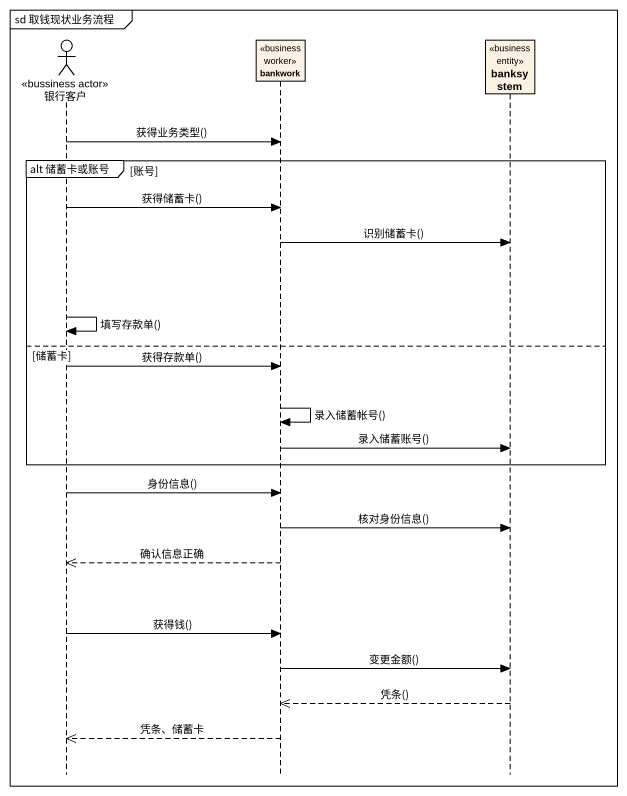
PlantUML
@startuml
mainframe sd 取钱现状业务流程
hide footbox
actor 银行客户 <<bussiness actor>>
participant bankwork <<business worker>>
participant banksystem <<business entity>>

银行客户 -> bankwork : 获得业务类型()
group alt 储蓄卡或账号 [账号]
  银行客户 -> bankwork : 获得储蓄卡()
  bankwork -> banksystem : 识别储蓄卡()
  银行客户 -> 银行客户 : 填写存款单()
else 储蓄卡
  银行客户 -> bankwork : 获得存款单()
  bankwork -> bankwork : 录入储蓄帐号()
  bankwork -> banksystem : 录入储蓄账号()
end
银行客户 -> bankwork : 身份信息()
bankwork -> banksystem : 核对身份信息()
bankwork -->> 银行客户 : 确认信息正确
银行客户 -> bankwork : 获得钱()
bankwork -> banksystem : 变更金额()
banksystem -->> bankwork : 凭条()
bankwork -->> 银行客户 : 凭条、储蓄卡
@enduml
